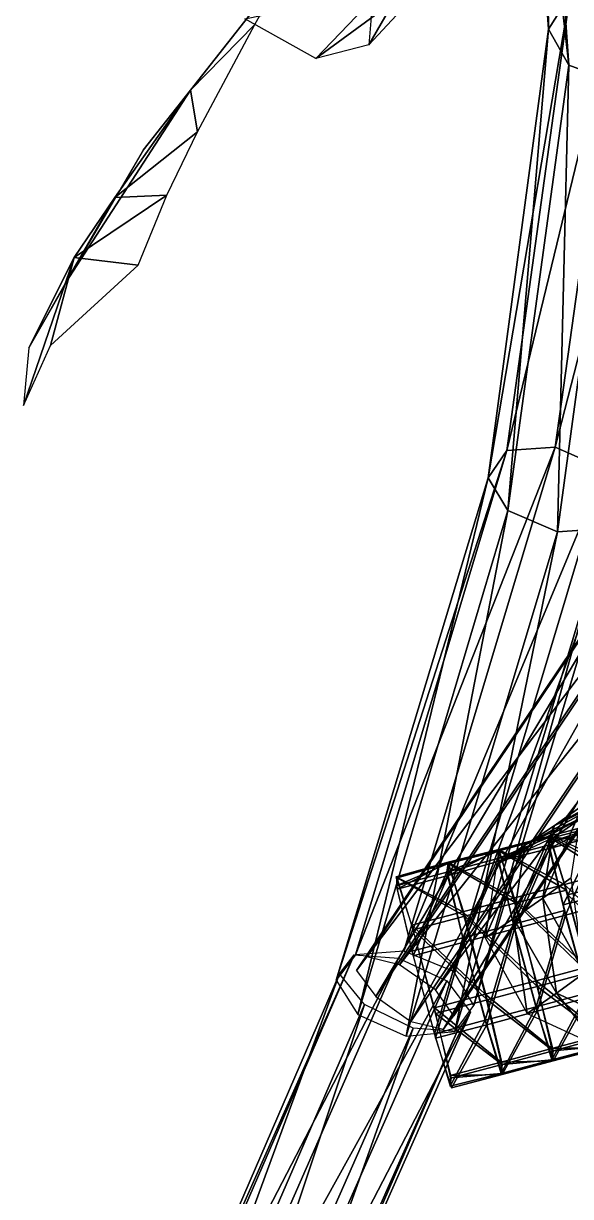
# Model space of a CAD drawing. Extents: x -6.8 to 6.8, y -29 to 29.
# Drawn here: x -1.95 to -0.739, y 22.49 to 25.085 of the extents above; entities that cross this region are included whole.
import ezdxf

# ---------------------------------------------------------------- set-up
doc = ezdxf.new("R2010")
doc.units = 0

msp = doc.modelspace()

# ---------------------------------------------------------------- linework, layer by layer
at = {"layer": 'flower_stems1', "color": 3}
for points in [[(-1.00494, 25.34979, -10.04846), (-1.18493, 25.03729, -10.08496), (-1.02246, 25.21331, -9.91491)], [(-1.00494, 25.34979, -10.04846), (-1.17468, 25.16229, -10.22741), (-1.18493, 25.03729, -10.08496)], [(-1.02246, 25.21331, -9.91491), (-1.30242, 25.00732, -9.93743), (-1.15972, 25.15728, -9.79644)], [(-1.02246, 25.21331, -9.91491), (-1.18493, 25.03729, -10.08496), (-1.30242, 25.00732, -9.93743)], [(-1.15972, 25.15728, -9.79644), (-1.30242, 25.00732, -9.93743), (-1.45996, 25.09478, -9.86993)], [(-0.77496, 23.30981, -5.97241), (-0.71246, 23.35479, -6.06146), (-0.58245, 23.41729, -5.93243)], [(-0.77496, 23.30981, -5.97241), (-0.58245, 23.41729, -5.93243), (-0.64746, 23.37231, -5.84741)], [(-0.83996, 23.26733, -5.88745), (-0.64746, 23.37231, -5.84741), (-0.70996, 23.32983, -5.75994)], [(-0.83996, 23.26733, -5.88745), (-0.77496, 23.30981, -5.97241), (-0.64746, 23.37231, -5.84741)], [(-0.9027, 23.22406, -5.80072), (-0.70996, 23.32983, -5.75994), (-0.77496, 23.28479, -5.67242)], [(-0.9027, 23.22406, -5.80072), (-0.83996, 23.26733, -5.88745), (-0.70996, 23.32983, -5.75994)], [(-0.79992, 23.14984, -6.07244), (-0.71246, 23.35479, -6.06146), (-0.77496, 23.30981, -5.97241)], [(-0.79992, 23.14984, -6.07244), (-0.73742, 23.19482, -6.15991), (-0.71246, 23.35479, -6.06146)], [(-0.77496, 23.28479, -5.67242), (-0.70996, 23.32983, -5.75994), (-0.55242, 23.25482, -5.67993)], [(-0.86492, 23.10479, -5.98742), (-0.77496, 23.30981, -5.97241), (-0.83996, 23.26733, -5.88745)], [(-0.86492, 23.10479, -5.98742), (-0.79992, 23.14984, -6.07244), (-0.77496, 23.30981, -5.97241)], [(-0.78747, 23.27233, -5.85992), (-0.66943, 23.31231, -5.67242), (-0.78247, 23.28228, -5.66741)], [(-0.78747, 23.27233, -5.85992), (-0.67352, 23.3023, -5.86242), (-0.66943, 23.31231, -5.67242)], [(-0.78497, 23.25982, -5.87994), (-0.67144, 23.28979, -5.88494), (-0.67218, 23.31732, -5.69494)], [(-0.78497, 23.25982, -5.87994), (-0.67218, 23.31732, -5.69494), (-0.78497, 23.28729, -5.69244)], [(-0.78497, 23.28729, -5.69244), (-0.67218, 23.31732, -5.69494), (-0.63995, 23.20996, -5.54431)], [(-0.78247, 23.28228, -5.66741), (-0.66943, 23.31231, -5.67242), (-0.63244, 23.18731, -5.53247)], [(-0.89996, 23.2373, -5.86743), (-0.78497, 23.28479, -5.67993), (-0.89746, 23.25482, -5.67742)], [(-0.89996, 23.2373, -5.86743), (-0.78747, 23.26733, -5.86993), (-0.78497, 23.28479, -5.67993)], [(-0.89746, 23.23156, -5.87744), (-0.78497, 23.25982, -5.87994), (-0.78497, 23.28729, -5.69244)], [(-0.89746, 23.23156, -5.87744), (-0.78497, 23.28729, -5.69244), (-0.89746, 23.25732, -5.68743)], [(-0.89746, 23.25732, -5.68743), (-0.78497, 23.28729, -5.69244), (-0.75244, 23.1798, -5.53991)], [(-0.89746, 23.25482, -5.67742), (-0.78497, 23.28479, -5.67993), (-0.74743, 23.16729, -5.53247)], [(-0.75494, 23.13482, -5.98742), (-0.67352, 23.3023, -5.86242), (-0.78747, 23.27233, -5.85992)], [(-0.74993, 23.1123, -5.99493), (-0.67144, 23.28979, -5.88494), (-0.78497, 23.25982, -5.87994)], [(-0.78497, 23.28729, -5.69244), (-0.63995, 23.20996, -5.54431), (-0.75244, 23.1798, -5.53991)], [(-0.78247, 23.28228, -5.66741), (-0.63244, 23.18731, -5.53247), (-0.74493, 23.15728, -5.52746)], [(-0.77496, 23.28479, -5.67242), (-0.55242, 23.25482, -5.67993), (-0.61743, 23.21282, -5.59497)], [(-0.75494, 23.13482, -5.98742), (-0.64245, 23.16479, -5.99243), (-0.67352, 23.3023, -5.86242)], [(-0.74993, 23.1123, -5.99493), (-0.63745, 23.14233, -5.99993), (-0.67144, 23.28979, -5.88494)], [(-1.01245, 23.20733, -5.86242), (-0.89746, 23.25482, -5.67742), (-1.00994, 23.22656, -5.67242)], [(-1.01245, 23.20733, -5.86242), (-0.89996, 23.2373, -5.86743), (-0.89746, 23.25482, -5.67742)], [(-1.00994, 23.19982, -5.87243), (-0.89746, 23.25732, -5.68743), (-1.00994, 23.22955, -5.68493)], [(-1.00994, 23.19982, -5.87243), (-0.89746, 23.23156, -5.87744), (-0.89746, 23.25732, -5.68743)], [(-1.00994, 23.22955, -5.68493), (-0.89746, 23.25732, -5.68743), (-0.86492, 23.14984, -5.53491)], [(-1.00994, 23.22656, -5.67242), (-0.89746, 23.25482, -5.67742), (-0.85992, 23.13983, -5.52996)], [(-0.92742, 23.06231, -5.89996), (-0.83996, 23.26733, -5.88745), (-0.9027, 23.22406, -5.80072)], [(-0.92742, 23.06231, -5.89996), (-0.86492, 23.10479, -5.98742), (-0.83996, 23.26733, -5.88745)], [(-0.86492, 23.09234, -5.98742), (-0.78747, 23.26733, -5.86993), (-0.89996, 23.2373, -5.86743)], [(-0.86242, 23.08233, -5.99243), (-0.78497, 23.25982, -5.87994), (-0.89746, 23.23156, -5.87744)], [(-0.89746, 23.25732, -5.68743), (-0.75244, 23.1798, -5.53991), (-0.86492, 23.14984, -5.53491)], [(-0.89746, 23.25482, -5.67742), (-0.74743, 23.16729, -5.53247), (-0.85992, 23.13983, -5.52996)], [(-0.86492, 23.09234, -5.98742), (-0.75244, 23.12231, -5.99243), (-0.78747, 23.26733, -5.86993)], [(-0.86242, 23.08233, -5.99243), (-0.74993, 23.1123, -5.99493), (-0.78497, 23.25982, -5.87994)], [(-1.12243, 23.16979, -5.86993), (-1.00994, 23.22955, -5.68493), (-1.12493, 23.19732, -5.67993)], [(-1.12493, 23.19732, -5.67993), (-1.00994, 23.22955, -5.68493), (-0.97747, 23.11981, -5.52996)], [(-1.12493, 23.1773, -5.85742), (-1.00994, 23.22656, -5.67242), (-1.12243, 23.19482, -5.66741)], [(-1.12493, 23.1773, -5.85742), (-1.01245, 23.20733, -5.86242), (-1.00994, 23.22656, -5.67242)], [(-1.12243, 23.16979, -5.86993), (-1.00994, 23.19982, -5.87243), (-1.00994, 23.22955, -5.68493)], [(-1.12243, 23.19482, -5.66741), (-1.00994, 23.22656, -5.67242), (-0.97247, 23.1098, -5.52496)], [(-0.97747, 23.06231, -5.98492), (-0.89996, 23.2373, -5.86743), (-1.01245, 23.20733, -5.86242)], [(-0.97497, 23.0523, -5.98742), (-0.89746, 23.23156, -5.87744), (-1.00994, 23.19982, -5.87243)], [(-1.00994, 23.22955, -5.68493), (-0.86492, 23.14984, -5.53491), (-0.97747, 23.11981, -5.52996)], [(-1.00994, 23.22656, -5.67242), (-0.85992, 23.13983, -5.52996), (-0.97247, 23.1098, -5.52496)], [(-0.97747, 23.06231, -5.98492), (-0.86492, 23.09234, -5.98742), (-0.89996, 23.2373, -5.86743)], [(-0.97497, 23.0523, -5.98742), (-0.86242, 23.08233, -5.99243), (-0.89746, 23.23156, -5.87744)], [(-1.08996, 23.03228, -5.97991), (-1.01245, 23.20733, -5.86242), (-1.12493, 23.1773, -5.85742)], [(-1.08746, 23.02233, -5.98492), (-1.00994, 23.19982, -5.87243), (-1.12243, 23.16979, -5.86993)], [(-1.08996, 23.03228, -5.97991), (-0.97747, 23.06231, -5.98492), (-1.01245, 23.20733, -5.86242)], [(-1.08746, 23.02233, -5.98492), (-0.97497, 23.0523, -5.98742), (-1.00994, 23.19982, -5.87243)], [(-0.75244, 23.1798, -5.53991), (-0.63995, 23.20996, -5.54431), (-0.58996, 23.02484, -5.51495)], [(-1.12493, 23.19732, -5.67993), (-0.97747, 23.11981, -5.52996), (-1.08996, 23.08984, -5.52746)], [(-1.12243, 23.19482, -5.66741), (-0.97247, 23.1098, -5.52496), (-1.08746, 23.07983, -5.51995)], [(-0.86492, 23.14984, -5.53491), (-0.75244, 23.1798, -5.53991), (-0.70245, 22.99731, -5.51245)], [(-0.70745, 22.9848, -6.08746), (-0.73742, 23.19482, -6.15991), (-0.79992, 23.14984, -6.07244)], [(-0.75244, 23.1798, -5.53991), (-0.58996, 23.02484, -5.51495), (-0.70245, 22.99731, -5.51245)], [(-0.74493, 23.15728, -5.52746), (-0.63244, 23.18731, -5.53247), (-0.58245, 23.00231, -5.52246)], [(-0.97747, 23.11981, -5.52996), (-0.86492, 23.14984, -5.53491), (-0.81494, 22.96734, -5.50744)], [(-0.86492, 23.14984, -5.53491), (-0.70245, 22.99731, -5.51245), (-0.81494, 22.96734, -5.50744)], [(-0.76995, 22.93981, -5.99993), (-0.79992, 23.14984, -6.07244), (-0.86492, 23.10479, -5.98742)], [(-0.85992, 23.13983, -5.52996), (-0.74743, 23.16729, -5.53247), (-0.69995, 22.9848, -5.51495)], [(-0.76995, 22.93981, -5.99993), (-0.70745, 22.9848, -6.08746), (-0.79992, 23.14984, -6.07244)], [(-0.70495, 22.94982, -5.97991), (-0.64245, 23.16479, -5.99243), (-0.75494, 23.13482, -5.98742)], [(-0.74493, 23.15728, -5.52746), (-0.58245, 23.00231, -5.52246), (-0.69494, 22.97454, -5.51995)], [(-0.97247, 23.1098, -5.52496), (-0.85992, 23.13983, -5.52996), (-0.81243, 22.95483, -5.51245)], [(-0.81494, 22.90979, -5.96997), (-0.75244, 23.12231, -5.99243), (-0.86492, 23.09234, -5.98742)], [(-0.85992, 23.13983, -5.52996), (-0.69995, 22.9848, -5.51495), (-0.81243, 22.95483, -5.51245)], [(-0.81494, 22.90979, -5.96997), (-0.70245, 22.93981, -5.97491), (-0.75244, 23.12231, -5.99243)], [(-0.69995, 22.9298, -5.96746), (-0.63745, 23.14233, -5.99993), (-0.74993, 23.1123, -5.99493)], [(-1.08996, 23.08984, -5.52746), (-0.97747, 23.11981, -5.52996), (-0.92742, 22.93731, -5.50494)], [(-1.08746, 23.07983, -5.51995), (-0.97247, 23.1098, -5.52496), (-0.92297, 22.9248, -5.50744)], [(-0.97747, 23.11981, -5.52996), (-0.81494, 22.96734, -5.50744), (-0.92742, 22.93731, -5.50494)], [(-0.97247, 23.1098, -5.52496), (-0.81243, 22.95483, -5.51245), (-0.92297, 22.9248, -5.50744)], [(-0.83496, 22.89483, -5.91491), (-0.86492, 23.10479, -5.98742), (-0.92742, 23.06231, -5.89996)], [(-0.83496, 22.89483, -5.91491), (-0.76995, 22.93981, -5.99993), (-0.86492, 23.10479, -5.98742)], [(-0.81243, 22.89984, -5.96496), (-0.74993, 23.1123, -5.99493), (-0.86242, 23.08233, -5.99243)], [(-0.81243, 22.89984, -5.96496), (-0.69995, 22.9298, -5.96746), (-0.74993, 23.1123, -5.99493)], [(-1.08996, 23.08984, -5.52746), (-0.92742, 22.93731, -5.50494), (-1.03997, 22.90728, -5.49993)], [(-1.08746, 23.07983, -5.51995), (-0.92297, 22.9248, -5.50744), (-1.03747, 22.89483, -5.50244)], [(-0.92742, 22.87982, -5.96746), (-0.86492, 23.09234, -5.98742), (-0.97747, 23.06231, -5.98492)], [(-0.92413, 22.86981, -5.95996), (-0.86242, 23.08233, -5.99243), (-0.97497, 23.0523, -5.98742)], [(-0.92742, 22.87982, -5.96746), (-0.81494, 22.90979, -5.96997), (-0.86492, 23.09234, -5.98742)], [(-0.92413, 22.86981, -5.95996), (-0.81243, 22.89984, -5.96496), (-0.86242, 23.08233, -5.99243)], [(-1.03997, 22.84979, -5.96246), (-0.97747, 23.06231, -5.98492), (-1.08996, 23.03228, -5.97991)], [(-1.03747, 22.83984, -5.95745), (-0.97497, 23.0523, -5.98742), (-1.08746, 23.02233, -5.98492)], [(-1.03997, 22.84979, -5.96246), (-0.92742, 22.87982, -5.96746), (-0.97747, 23.06231, -5.98492)], [(-1.03747, 22.83984, -5.95745), (-0.92413, 22.86981, -5.95996), (-0.97497, 23.0523, -5.98742)], [(-0.81494, 22.96734, -5.50744), (-0.70245, 22.99731, -5.51245), (-0.66522, 22.84729, -5.62744)], [(-0.92742, 22.93731, -5.50494), (-0.81494, 22.96734, -5.50744), (-0.77996, 22.81732, -5.62243)], [(-0.81494, 22.96734, -5.50744), (-0.66522, 22.84729, -5.62744), (-0.77996, 22.81732, -5.62243)], [(-0.81243, 22.95483, -5.51245), (-0.69995, 22.9848, -5.51495), (-0.66394, 22.84234, -5.63745)], [(-0.61242, 22.8673, -5.92242), (-0.70745, 22.9848, -6.08746), (-0.76995, 22.93981, -5.99993)], [(-0.92297, 22.9248, -5.50744), (-0.81243, 22.95483, -5.51245), (-0.77746, 22.81231, -5.63244)], [(-0.81243, 22.95483, -5.51245), (-0.66394, 22.84234, -5.63745), (-0.77746, 22.81231, -5.63244)], [(-1.03997, 22.90728, -5.49993), (-0.92742, 22.93731, -5.50494), (-0.89245, 22.78729, -5.61743)], [(-1.03747, 22.89483, -5.50244), (-0.92297, 22.9248, -5.50744), (-0.88995, 22.78228, -5.62994)], [(-0.92742, 22.93731, -5.50494), (-0.77996, 22.81732, -5.62243), (-0.89245, 22.78729, -5.61743)], [(-0.92297, 22.9248, -5.50744), (-0.77746, 22.81231, -5.63244), (-0.88995, 22.78228, -5.62994)], [(-0.67742, 22.82232, -5.83496), (-0.76995, 22.93981, -5.99993), (-0.83496, 22.89483, -5.91491)], [(-0.77996, 22.79229, -5.82244), (-0.70245, 22.93981, -5.97491), (-0.81494, 22.90979, -5.96997)], [(-0.77746, 22.78979, -5.81292), (-0.69995, 22.9298, -5.96746), (-0.81243, 22.89984, -5.96496)], [(-0.77996, 22.79229, -5.82244), (-0.66571, 22.82232, -5.82745), (-0.70245, 22.93981, -5.97491)], [(-0.77746, 22.78979, -5.81292), (-0.66442, 22.81982, -5.81695), (-0.69995, 22.9298, -5.96746)], [(-0.67742, 22.82232, -5.83496), (-0.61242, 22.8673, -5.92242), (-0.76995, 22.93981, -5.99993)], [(-1.03997, 22.90728, -5.49993), (-0.89245, 22.78729, -5.61743), (-1.00494, 22.75732, -5.61492)], [(-1.03747, 22.89483, -5.50244), (-0.88995, 22.78228, -5.62994), (-1.00244, 22.75231, -5.62493)], [(-0.89245, 22.76232, -5.81994), (-0.81494, 22.90979, -5.96997), (-0.92742, 22.87982, -5.96746)], [(-0.88995, 22.75982, -5.80895), (-0.81243, 22.89984, -5.96496), (-0.92413, 22.86981, -5.95996)], [(-0.89245, 22.76232, -5.81994), (-0.77996, 22.79229, -5.82244), (-0.81494, 22.90979, -5.96997)], [(-0.88995, 22.75982, -5.80895), (-0.77746, 22.78979, -5.81292), (-0.81243, 22.89984, -5.96496)], [(-1.00494, 22.73382, -5.81671), (-0.92742, 22.87982, -5.96746), (-1.03997, 22.84979, -5.96246)], [(-1.00244, 22.73059, -5.80493), (-0.92413, 22.86981, -5.95996), (-1.03747, 22.83984, -5.95745)], [(-1.00494, 22.73382, -5.81671), (-0.89245, 22.76232, -5.81994), (-0.92742, 22.87982, -5.96746)], [(-1.00244, 22.73059, -5.80493), (-0.88995, 22.75982, -5.80895), (-0.92413, 22.86981, -5.95996)], [(-0.77996, 22.81732, -5.62243), (-0.66522, 22.84729, -5.62744), (-0.66442, 22.81982, -5.81695)], [(-0.77746, 22.81231, -5.63244), (-0.66394, 22.84234, -5.63745), (-0.66571, 22.82232, -5.82745)], [(-0.89245, 22.78729, -5.61743), (-0.77996, 22.81732, -5.62243), (-0.77746, 22.78979, -5.81292)], [(-0.88995, 22.78228, -5.62994), (-0.77746, 22.81231, -5.63244), (-0.77996, 22.79229, -5.82244)], [(-0.77746, 22.81231, -5.63244), (-0.66571, 22.82232, -5.82745), (-0.77996, 22.79229, -5.82244)], [(-0.77996, 22.81732, -5.62243), (-0.66442, 22.81982, -5.81695), (-0.77746, 22.78979, -5.81292)], [(-1.00494, 22.75732, -5.61492), (-0.89245, 22.78729, -5.61743), (-0.88995, 22.75982, -5.80895)], [(-0.88995, 22.78228, -5.62994), (-0.77996, 22.79229, -5.82244), (-0.89245, 22.76232, -5.81994)], [(-0.89245, 22.78729, -5.61743), (-0.77746, 22.78979, -5.81292), (-0.88995, 22.75982, -5.80895)], [(-1.00244, 22.75231, -5.62493), (-0.89245, 22.76232, -5.81994), (-1.00494, 22.73382, -5.81671)], [(-1.00494, 22.75732, -5.61492), (-0.88995, 22.75982, -5.80895), (-1.00244, 22.73059, -5.80493)], [(-1.00244, 22.75231, -5.62493), (-0.88995, 22.78228, -5.62994), (-0.89245, 22.76232, -5.81994)]]:
    msp.add_3dface(points, dxfattribs=at)
at = {"layer": 'flowers0', "color": 1}
for points in [[(-1.36993, 25.20483, -10.07495), (-1.68469, 24.8048, -10.01745), (-1.57995, 24.93731, -10.31066)], [(-1.57995, 24.93731, -10.31066), (-1.43743, 25.08233, -10.58996), (-1.36993, 25.20483, -10.07495)], [(-1.57995, 24.93731, -10.31066), (-1.56494, 24.84478, -10.81994), (-1.43743, 25.08233, -10.58996)], [(-1.85742, 24.50982, -10.17242), (-1.74743, 24.69982, -10.50994), (-1.57995, 24.93731, -10.31066)], [(-1.68469, 24.8048, -10.01745), (-1.85742, 24.50982, -10.17242), (-1.57995, 24.93731, -10.31066)], [(-1.74743, 24.69982, -10.50994), (-1.56494, 24.84478, -10.81994), (-1.57995, 24.93731, -10.31066)], [(-1.74743, 24.69982, -10.50994), (-1.63244, 24.70483, -10.92492), (-1.56494, 24.84478, -10.81994)], [(-1.83746, 24.56732, -10.62994), (-1.69567, 24.5498, -10.98742), (-1.63244, 24.70483, -10.92492)], [(-1.83746, 24.56732, -10.62994), (-1.63244, 24.70483, -10.92492), (-1.74743, 24.69982, -10.50994)], [(-1.74743, 24.69982, -10.50994), (-1.93792, 24.3673, -10.28991), (-1.83746, 24.56732, -10.62994)], [(-1.85742, 24.50982, -10.17242), (-1.93792, 24.3673, -10.28991), (-1.74743, 24.69982, -10.50994)], [(-1.83746, 24.56732, -10.62994), (-1.94995, 24.2398, -10.44494), (-1.88995, 24.37231, -10.77746)], [(-1.83746, 24.56732, -10.62994), (-1.93792, 24.3673, -10.28991), (-1.94995, 24.2398, -10.44494)], [(-1.88995, 24.37231, -10.77746), (-1.69567, 24.5498, -10.98742), (-1.83746, 24.56732, -10.62994)]]:
    msp.add_3dface(points, dxfattribs=at)
at = {"layer": 'stems3', "color": 3}
for points in [[(-0.78747, 25.07232, -7.56518), (-0.84747, 25.9248, -8.67742), (-0.79992, 26.01483, -8.61242)], [(-0.78747, 25.07232, -7.56518), (-0.79992, 26.01483, -8.61242), (-0.73992, 25.14733, -7.48242)], [(-0.74243, 24.9923, -7.63995), (-0.84747, 25.9248, -8.67742), (-0.78747, 25.07232, -7.56518)], [(-0.74243, 24.9923, -7.63995), (-0.80242, 25.83734, -8.74743), (-0.84747, 25.9248, -8.67742)], [(-0.63244, 24.95233, -7.66491), (-0.69244, 25.8048, -8.77996), (-0.80242, 25.83734, -8.74743)], [(-0.63244, 24.95233, -7.66491), (-0.80242, 25.83734, -8.74743), (-0.74243, 24.9923, -7.63995)], [(-0.87994, 24.13983, -6.48492), (-0.73992, 25.14733, -7.48242), (-0.62994, 25.1723, -7.44244)], [(-0.87994, 24.13983, -6.48492), (-0.62994, 25.1723, -7.44244), (-0.77246, 24.14733, -6.43243)], [(-0.77246, 24.14733, -6.43243), (-0.62994, 25.1723, -7.44244), (-0.51995, 25.13232, -7.46746)], [(-0.92144, 24.07983, -6.58245), (-0.78747, 25.07232, -7.56518), (-0.73992, 25.14733, -7.48242)], [(-0.92144, 24.07983, -6.58245), (-0.73992, 25.14733, -7.48242), (-0.87994, 24.13983, -6.48492)], [(-0.77246, 24.14733, -6.43243), (-0.51995, 25.13232, -7.46746), (-0.6632, 24.09979, -6.45245)], [(-0.87744, 24.00732, -6.66241), (-0.78747, 25.07232, -7.56518), (-0.92144, 24.07983, -6.58245)], [(-0.87744, 24.00732, -6.66241), (-0.74243, 24.9923, -7.63995), (-0.78747, 25.07232, -7.56518)], [(-0.76745, 23.96008, -6.68243), (-0.74243, 24.9923, -7.63995), (-0.87744, 24.00732, -6.66241)], [(-0.76745, 23.96008, -6.68243), (-0.63244, 24.95233, -7.66491), (-0.74243, 24.9923, -7.63995)], [(-0.65972, 23.96759, -6.62994), (-0.63244, 24.95233, -7.66491), (-0.76745, 23.96008, -6.68243)], [(-1.25744, 22.96881, -5.75744), (-0.87994, 24.13983, -6.48492), (-1.21496, 23.02484, -5.65991)], [(-1.25744, 22.96881, -5.75744), (-0.92144, 24.07983, -6.58245), (-0.87994, 24.13983, -6.48492)], [(-1.21496, 23.02484, -5.65991), (-0.77246, 24.14733, -6.43243), (-1.10742, 23.03228, -5.60742)], [(-1.21496, 23.02484, -5.65991), (-0.87994, 24.13983, -6.48492), (-0.77246, 24.14733, -6.43243)], [(-1.10742, 23.03228, -5.60742), (-0.77246, 24.14733, -6.43243), (-0.6632, 24.09979, -6.45245)], [(-1.10742, 23.03228, -5.60742), (-0.6632, 24.09979, -6.45245), (-0.99743, 22.9873, -5.62744)], [(-0.99743, 22.9873, -5.62744), (-0.6632, 24.09979, -6.45245), (-0.61743, 24.02484, -6.53491)], [(-1.20996, 22.89233, -5.83746), (-0.92144, 24.07983, -6.58245), (-1.25744, 22.96881, -5.75744)], [(-1.20996, 22.89233, -5.83746), (-0.87744, 24.00732, -6.66241), (-0.92144, 24.07983, -6.58245)], [(-1.21246, 22.9898, -5.77496), (-0.51745, 24.01983, -6.18743), (-1.18994, 23.01983, -5.68493)], [(-1.21246, 22.9898, -5.77496), (-0.53997, 23.9898, -6.27746), (-0.51745, 24.01983, -6.18743)], [(-1.10247, 22.84478, -5.85742), (-0.87744, 24.00732, -6.66241), (-1.20996, 22.89233, -5.83746)], [(-1.18994, 23.01983, -5.68493), (-0.51745, 24.01983, -6.18743), (-0.44494, 24.00231, -6.12493)], [(-1.10247, 22.84478, -5.85742), (-0.76745, 23.96008, -6.68243), (-0.87744, 24.00732, -6.66241)], [(-0.99743, 22.9873, -5.62744), (-0.61743, 24.02484, -6.53491), (-0.95245, 22.91229, -5.70996)], [(-0.95245, 22.91229, -5.70996), (-0.61743, 24.02484, -6.53491), (-0.65972, 23.96759, -6.62994)], [(-1.16967, 22.93231, -5.83996), (-0.53997, 23.9898, -6.27746), (-1.21246, 22.9898, -5.77496)], [(-1.18994, 23.01983, -5.68493), (-0.44494, 24.00231, -6.12493), (-1.11743, 23.00231, -5.62493)], [(-1.16967, 22.93231, -5.83996), (-0.49993, 23.9298, -6.33996), (-0.53997, 23.9898, -6.27746)], [(-1.11743, 23.00231, -5.62493), (-0.44494, 24.00231, -6.12493), (-0.36743, 23.94732, -6.12744)], [(-0.99493, 22.85479, -5.80566), (-0.76745, 23.96008, -6.68243), (-1.10247, 22.84478, -5.85742)], [(-0.99493, 22.85479, -5.80566), (-0.65972, 23.96759, -6.62994), (-0.76745, 23.96008, -6.68243)], [(-0.95245, 22.91229, -5.70996), (-0.65972, 23.96759, -6.62994), (-0.99493, 22.85479, -5.80566)], [(-1.09246, 22.87731, -5.83996), (-0.49993, 23.9298, -6.33996), (-1.16967, 22.93231, -5.83996)], [(-1.11743, 23.00231, -5.62493), (-0.36743, 23.94732, -6.12744), (-1.03747, 22.94732, -5.62744)], [(-1.09246, 22.87731, -5.83996), (-0.4187, 23.87731, -6.34246), (-0.49993, 23.9298, -6.33996)], [(-1.03747, 22.94732, -5.62744), (-0.36743, 23.94732, -6.12744), (-0.32495, 23.88732, -6.19244)], [(-1.01995, 22.8598, -5.77996), (-0.4187, 23.87731, -6.34246), (-1.09246, 22.87731, -5.83996)], [(-1.03747, 22.94732, -5.62744), (-0.32495, 23.88732, -6.19244), (-0.99743, 22.88983, -5.68994)], [(-1.01995, 22.8598, -5.77996), (-0.34747, 23.8598, -6.27996), (-0.4187, 23.87731, -6.34246)], [(-0.99743, 22.88983, -5.68994), (-0.32495, 23.88732, -6.19244), (-0.34747, 23.8598, -6.27996)], [(-0.99743, 22.88983, -5.68994), (-0.34747, 23.8598, -6.27996), (-1.01995, 22.8598, -5.77996)], [(-1.77246, 21.77484, -5.13494), (-1.21746, 23.02484, -5.66741), (-1.73742, 21.82733, -5.03247)], [(-1.77246, 21.77484, -5.13494), (-1.24993, 22.98254, -5.77496), (-1.21746, 23.02484, -5.66741)], [(-1.73742, 21.82733, -5.03247), (-1.21746, 23.02484, -5.66741), (-1.11993, 23.01733, -5.59741)], [(-1.73742, 21.82733, -5.03247), (-1.11993, 23.01733, -5.59741), (-1.63494, 21.84478, -4.97741)], [(-1.63494, 21.84478, -4.97741), (-1.11993, 23.01733, -5.59741), (-1.01245, 22.96679, -5.60742)], [(-1.71496, 21.71783, -5.22241), (-1.24993, 22.98254, -5.77496), (-1.77246, 21.77484, -5.13494)], [(-1.71496, 21.71783, -5.22241), (-1.19494, 22.91479, -5.85742), (-1.24993, 22.98254, -5.77496)], [(-1.63494, 21.84478, -4.97741), (-1.01245, 22.96679, -5.60742), (-1.52246, 21.81481, -4.99993)], [(-1.52246, 21.81481, -4.99993), (-1.01245, 22.96679, -5.60742), (-0.95996, 22.89733, -5.68994)], [(-1.60491, 21.68731, -5.24493), (-1.19494, 22.91479, -5.85742), (-1.71496, 21.71783, -5.22241)], [(-1.60491, 21.68731, -5.24493), (-1.08746, 22.8623, -5.86743), (-1.19494, 22.91479, -5.85742)], [(-1.52246, 21.81481, -4.99993), (-0.95996, 22.89733, -5.68994), (-1.46496, 21.75732, -5.08746)], [(-1.46496, 21.75732, -5.08746), (-0.95996, 22.89733, -5.68994), (-0.98992, 22.85479, -5.79968)], [(-1.49993, 21.70483, -5.18994), (-1.08746, 22.8623, -5.86743), (-1.60491, 21.68731, -5.24493)], [(-1.49993, 21.70483, -5.18994), (-0.98992, 22.85479, -5.79968), (-1.08746, 22.8623, -5.86743)], [(-1.46496, 21.75732, -5.08746), (-0.98992, 22.85479, -5.79968), (-1.49993, 21.70483, -5.18994)]]:
    msp.add_3dface(points, dxfattribs=at)

doc.saveas('drawing.dxf')
